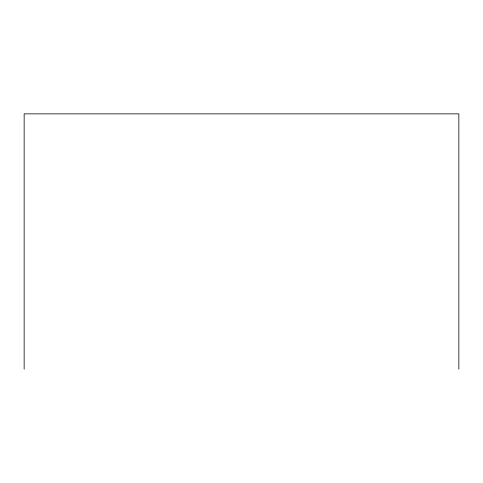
<?xml version="1.0" encoding="UTF-8"?>
<svg xmlns="http://www.w3.org/2000/svg" width="483" height="483" viewBox="0 0 483 483"><rect width="100%" height="100%" fill="white"/><g stroke="black" fill="none" stroke-linecap="round" stroke-linejoin="round"><path stroke-width="0.72" d="M458.85 369.139L458.85 113.861L24.15 113.861L24.15 369.139"/></g></svg>
